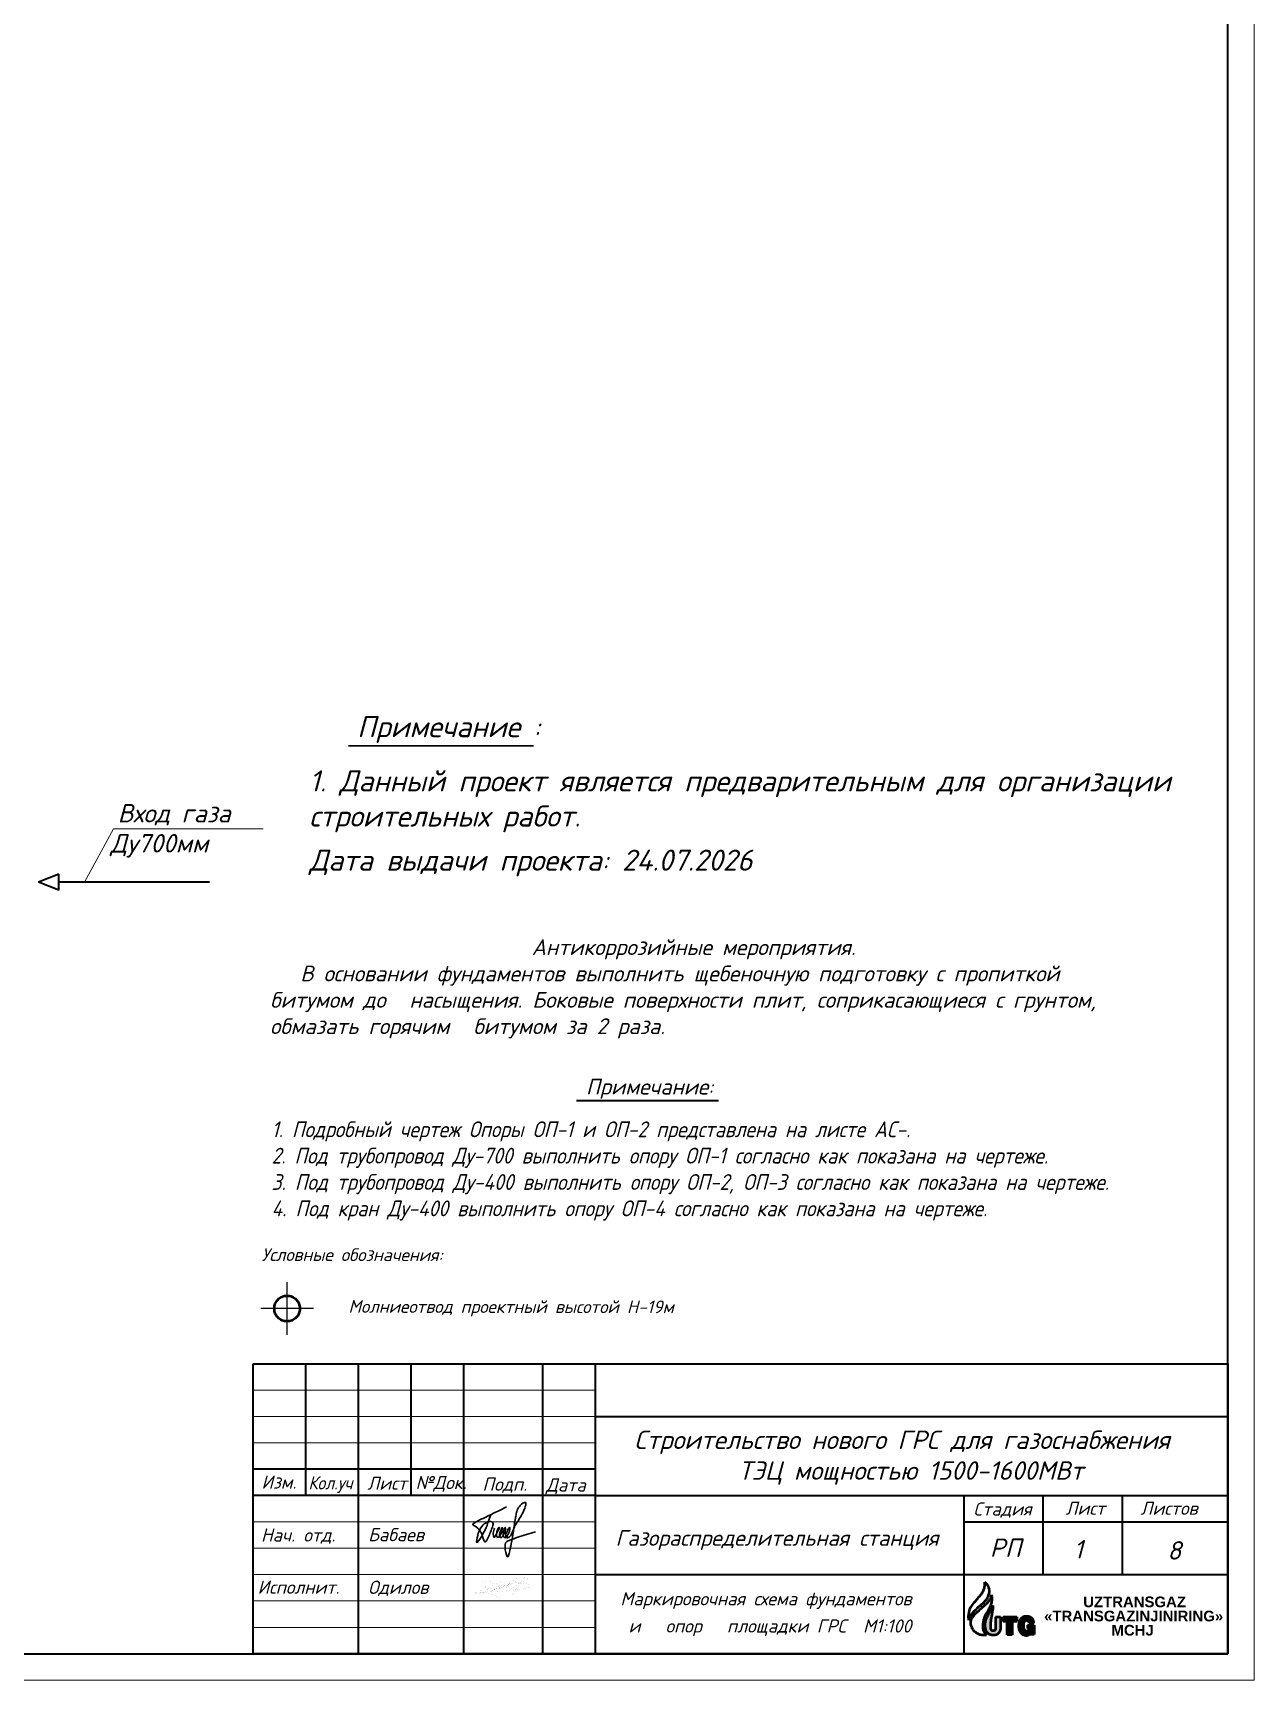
# Model space of a CAD drawing. Extents: x 108150 to 142535, y -18867 to -9422.
# Drawn here: x 137538.6 to 137770.4, y -15719.4 to -15406.8 of the extents above; entities that cross this region are included whole.
import ezdxf

# ---------------------------------------------------------------- set-up
doc = ezdxf.new("R2010")
doc.units = 0
doc.header["$MEASUREMENT"] = 0
doc.linetypes.add('ACAD_ISO10W100', pattern=[18, 12, -3, 0, -3])
doc.layers.add('12321', color=7, linetype='Continuous')
doc.layers.add('PDF2_Text', color=5, linetype='Continuous')
for name, color, linetype, lineweight in [('SNOVNOY', 3, 'Continuous', 70), ('Выносные', 8, 'Continuous', 15), ('надписи', 2, 'Continuous', 15), ('Основные', 4, 'Continuous', 40), ('Размер', 8, 'Continuous', 30), ('Разрезы', 1, 'Continuous', 70), ('Слой1', 1, 'Continuous', 60), ('Текст', 2, 'Continuous', 15), ('трубы', 3, 'Continuous', 40)]:
    doc.layers.add(name, color=color, linetype=linetype, lineweight=lineweight)
doc.styles.add('PDF Arial', font='arial.ttf')
doc.styles.add('ГОСТ', font='isocpeur.ttf', dxfattribs={"oblique": 15, "height": 2.5})
doc.styles.add('ГОСТ09', font='isocpeur.ttf', dxfattribs={"width": 0.9, "oblique": 15, "height": 3.5})
doc.styles.add('ГОСТ3', font='isocpeur.ttf', dxfattribs={"oblique": 15, "height": 3})

msp = doc.modelspace()

# ---------------------------------------------------------------- hatches: boundary and pattern name
at = {"layer": '12321', "lineweight": 50, "ltscale": 2}
h = msp.add_hatch(color=170, dxfattribs=at)
h.dxf.hatch_style = 1
edge = h.paths.add_edge_path()
edge.add_line((137722.2751, -15707.3599), (137721.3429, -15707.3599))
edge.add_line((137721.3429, -15707.3599), (137721.3429, -15709.5217))
edge.add_spline(control_points=[(137721.3429, -15709.5217), (137721.3303, -15709.6299), (137721.3106, -15709.7994), (137721.1489, -15710.0064), (137720.9414, -15710.0468), (137720.7307, -15710.0608), (137720.5787, -15709.9318), (137720.4882, -15709.7484), (137720.4505, -15709.5292), (137720.4547, -15709.1624), (137720.4378, -15708.7075), (137720.477, -15708.2043), (137720.5361, -15707.7101), (137720.659, -15707.2412), (137720.7265, -15706.6514), (137720.8867, -15706.007), (137720.8774, -15705.4994), (137720.8724, -15705.2291)], knot_values=[0, 0, 0, 0, 0.32175029, 0.50372886, 0.7413174, 0.93122956, 1.11213119, 1.29654799, 1.53988838, 1.77020295, 2.39711599, 2.90378622, 3.28253457, 3.88886889, 4.35336348, 5.06194669, 5.86905617, 5.86905617, 5.86905617, 5.86905617], degree=3, periodic=0)
edge.add_spline(control_points=[(137720.8724, -15705.2291), (137720.8629, -15705.2498), (137720.7624, -15705.4682), (137720.5227, -15705.9639), (137720.1276, -15706.6823), (137719.7354, -15707.4374), (137719.3967, -15708.1873), (137719.3842, -15708.7119), (137719.3779, -15708.9807)], knot_values=[0, 0, 0, 0, 0.06833028, 0.72117683, 1.65163806, 2.52459263, 3.28438922, 4.0823675, 4.0823675, 4.0823675, 4.0823675], degree=3, periodic=0)
edge.add_spline(control_points=[(137719.3779, -15708.9807), (137719.3815, -15709.0534), (137719.3954, -15709.331), (137719.4503, -15709.8108), (137719.71, -15710.3995), (137720.2842, -15710.7728), (137720.9419, -15710.9044), (137721.5893, -15710.7825), (137722.0679, -15710.3998), (137722.2459, -15709.9215), (137722.2672, -15709.6233), (137722.2751, -15709.5131)], knot_values=[0, 0, 0, 0, 0.2184505, 0.83381126, 1.44661398, 2.07318585, 2.80467327, 3.4162574, 3.99187545, 4.55748986, 4.88904194, 4.88904194, 4.88904194, 4.88904194], degree=3, periodic=0)
edge.add_line((137722.2751, -15709.5131), (137722.2751, -15707.3599))
h = msp.add_hatch(color=170, dxfattribs=at)
h.dxf.hatch_style = 1
h.paths.add_polyline_path([(137724.5286, -15708.2616), (137725.3993, -15708.2616), (137725.3993, -15707.3599), (137722.7611, -15707.3599), (137722.7611, -15708.2616), (137723.5799, -15708.2616), (137723.5799, -15710.7571), (137724.5286, -15710.7571)])
h = msp.add_hatch(color=170, dxfattribs=at)
h.dxf.hatch_style = 1
edge = h.paths.add_edge_path()
edge.add_spline(control_points=[(137728.607, -15708.5433), (137728.6031, -15708.4595), (137728.595, -15708.285), (137728.5174, -15708.0212), (137728.3797, -15707.7767), (137728.2137, -15707.6169), (137728.0531, -15707.5034), (137727.9108, -15707.4101), (137727.7133, -15707.3553), (137727.4957, -15707.2968), (137727.1946, -15707.2986), (137726.8162, -15707.2819), (137726.37, -15707.442), (137726.0352, -15707.8314), (137725.8212, -15708.2782), (137725.71, -15708.8633), (137725.6914, -15709.4028), (137725.814, -15709.8904), (137726.0166, -15710.2197), (137726.2551, -15710.591), (137726.618, -15710.7795), (137726.9315, -15710.868), (137727.162, -15710.8955), (137727.3938, -15710.8792), (137727.6043, -15710.7967), (137727.7783, -15710.6827), (137727.8972, -15710.6051), (137727.9458, -15710.5734)], knot_values=[0, 0, 0, 0, 0.25111067, 0.5227896, 0.81665353, 1.0828984, 1.20521301, 1.40771753, 1.58789185, 1.81639069, 2.08087123, 2.48608788, 2.94981708, 3.44112246, 3.985778, 4.42046793, 5.22027539, 5.58514014, 5.90745935, 6.37746939, 6.88525477, 7.08490717, 7.35582828, 7.57743803, 7.77434882, 8.02634128, 8.20040993, 8.20040993, 8.20040993, 8.20040993], degree=3, periodic=0)
edge.add_line((137727.9458, -15710.5734), (137727.9458, -15710.7502))
edge.add_line((137727.9458, -15710.7502), (137728.6531, -15710.7502))
edge.add_line((137728.6531, -15710.7502), (137728.6531, -15708.9481))
edge.add_line((137728.6531, -15708.9481), (137727.3797, -15708.9481))
edge.add_line((137727.3797, -15708.9481), (137727.3797, -15709.6011))
edge.add_line((137727.3797, -15709.6011), (137727.7747, -15709.6011))
edge.add_spline(control_points=[(137727.7747, -15709.6011), (137727.7789, -15709.664), (137727.7873, -15709.7893), (137727.6837, -15709.9494), (137727.5096, -15710.0612), (137727.2972, -15710.0541), (137727.0503, -15710.0605), (137726.8155, -15709.9104), (137726.6949, -15709.6264), (137726.6469, -15709.307), (137726.6602, -15708.9588), (137726.66, -15708.6526), (137726.7029, -15708.3917), (137726.8259, -15708.1942), (137727.0544, -15708.0714), (137727.3171, -15708.066), (137727.5553, -15708.1724), (137727.7155, -15708.3444), (137727.7187, -15708.4883), (137727.7199, -15708.5433)], knot_values=[0, 0, 0, 0, 0.18476977, 0.36821541, 0.54027769, 0.78268383, 0.98616211, 1.27703997, 1.54700192, 1.88874392, 2.2406241, 2.58982635, 2.80813824, 3.0254609, 3.2613069, 3.55693344, 3.77661183, 4.03780399, 4.19947695, 4.19947695, 4.19947695, 4.19947695], degree=3, periodic=0)
edge.add_line((137727.7199, -15708.5433), (137728.607, -15708.5433))

# ---------------------------------------------------------------- linework, layer by layer
at = {"color": 2, "lineweight": 30}
msp.add_line((137598.5153, -15542.1097, -329.2406), (137633.6645, -15542.11, -329.2406), dxfattribs=at)
at = {"lineweight": 40}
msp.add_line((137641.8238, -15609.3922), (137668.7484, -15609.3922), dxfattribs=at)
at = {"color": 1}
for p, q in [((137586.8701, -15653.8692, -754.4947), (137586.8701, -15643.8692, -754.4947)), ((137591.8701, -15648.8692, -754.4947), (137581.8701, -15648.8692, -754.4947))]:
    msp.add_line(p, q, dxfattribs=at)
at = {"lineweight": 25, "const_width": 0.00781}
msp.add_lwpolyline([(137625.5021, -15700.7015), (137625.3669, -15700.5393), (137625.2588, -15700.5094), (137625.1621, -15700.4826), (137624.9713, -15700.4881), (137624.737, -15700.4948), (137624.6191, -15700.4982), (137624.2898, -15700.5892), (137624.0928, -15700.6903), (137623.815, -15700.8328), (137623.7946, -15701.0149), (137623.7789, -15701.1545), (137623.8106, -15701.3182), (137623.933, -15701.4406), (137624.0874, -15701.5949), (137624.3483, -15701.7279), (137624.5773, -15702.0099), (137624.8382, -15702.2334), (137624.957, -15702.3352), (137624.9393, -15702.4676), (137624.8648, -15702.5421), (137624.7849, -15702.5474), (137624.5719, -15702.6325), (137624.327, -15702.6804), (137624.1077, -15702.7233), (137623.8585, -15702.8028), (137623.555, -15702.8507), (137623.2255, -15702.9027), (137622.8788, -15702.8879), (137622.6501, -15702.8782), (137622.7084, -15702.7975), (137623.2355, -15702.5953), (137623.7384, -15702.4024), (137624.0768, -15702.3079), (137624.4866, -15702.1935), (137624.7902, -15702.0738), (137625.1002, -15701.9515), (137625.328, -15701.8716), (137625.4539, -15701.8274), (137625.6049, -15701.7066), (137625.7167, -15701.6694), (137625.8125, -15701.5896), (137625.8604, -15701.4991), (137625.9283, -15701.371), (137625.875, -15701.3428), (137625.8444, -15701.3927), (137625.7997, -15701.4659), (137625.7544, -15701.5399), (137625.6977, -15701.6327), (137625.6049, -15701.7066), (137625.5729, -15701.8343), (137625.5037, -15701.9354), (137625.4238, -15702.0522), (137625.3919, -15702.1855), (137625.3972, -15702.3133), (137625.4376, -15702.3683), (137625.4777, -15702.3884), (137625.5779, -15702.405), (137625.6835, -15702.4226), (137625.775, -15702.4084), (137625.8623, -15702.3948), (137625.9754, -15702.3516), (137626.0444, -15702.3253), (137626.1253, -15702.2945), (137626.3395, -15702.1613), (137626.4832, -15702.0979), (137626.56, -15702.0411), (137626.6373, -15701.984), (137626.7029, -15701.9356), (137626.7598, -15701.8936), (137626.8573, -15701.7974), (137626.9398, -15701.7161), (137627.0444, -15701.6472), (137627.1312, -15701.4803), (137627.1615, -15701.4221), (137627.14, -15701.4057), (137627.1085, -15701.4017), (137627.0653, -15701.3963), (137626.9954, -15701.4096), (137626.9375, -15701.4293), (137626.8463, -15701.4604), (137626.712, -15701.5062), (137626.6601, -15701.5502), (137626.5851, -15701.5949), (137626.5115, -15701.6567), (137626.4496, -15701.7086), (137626.3642, -15701.7802), (137626.3313, -15701.8709), (137626.2694, -15701.9795), (137626.2425, -15702.0904), (137626.2458, -15702.171), (137626.3064, -15702.255), (137626.3983, -15702.2661), (137626.567, -15702.2513), (137626.6767, -15702.2281), (137626.8043, -15702.2012), (137626.9678, -15702.1291), (137627.0862, -15702.0769), (137627.179, -15702.0359), (137627.5296, -15701.8443), (137627.8633, -15701.631), (137627.9737, -15701.527), (137628.1507, -15701.3541), (137628.2744, -15701.2332), (137628.3927, -15701.0852), (137628.3791, -15701.0411), (137628.3315, -15701.0241), (137628.2501, -15701.0241), (137628.1822, -15701.0444), (137628.0168, -15701.094), (137627.8699, -15701.1734), (137627.7149, -15701.257), (137627.6051, -15701.343), (137627.4569, -15701.459), (137627.3233, -15701.6144), (137627.2113, -15701.8146), (137627.1993, -15701.8932), (137627.195, -15701.9214), (137627.2206, -15701.972), (137627.2533, -15701.9953), (137627.2953, -15702.0254), (137627.4165, -15702.0146), (137627.5525, -15702.0024), (137627.9532, -15701.9209), (137628.3451, -15701.7804), (137628.7754, -15701.5931), (137629.5709, -15701.0852), (137630.1084, -15700.7006), (137630.1813, -15700.6213), (137630.2349, -15700.4971), (137630.237, -15700.4114), (137630.2006, -15700.3814), (137630.147, -15700.3707), (137630.0741, -15700.3857), (137629.9583, -15700.4221), (137629.8469, -15700.4756), (137629.1438, -15700.9877), (137628.7086, -15701.4183), (137628.6241, -15701.5514), (137628.6052, -15701.6161), (137628.5972, -15701.6707), (137628.5811, -15701.7803), (137628.5917, -15701.8831), (137628.6281, -15701.9303), (137628.7428, -15701.9748), (137628.8696, -15701.9896), (137629.1136, -15701.9815), (137629.3486, -15701.9449), (137629.559, -15701.8865), (137629.6972, -15701.8482), (137630.1603, -15701.6271), (137630.4242, -15701.4328), (137630.7124, -15701.1413), (137630.8548, -15700.8671), (137630.9381, -15700.6), (137630.9346, -15700.3744), (137630.893, -15700.2356), (137630.8248, -15700.1288), (137630.7398, -15700.0962), (137630.6002, -15700.0425), (137630.4087, -15700.0287), (137630.2388, -15700.0613), (137630.1016, -15700.1005), (137630.0493, -15700.1462), (137629.9556, -15700.1963), (137629.8794, -15700.2638), (137629.7927, -15700.3405), (137629.7639, -15700.3988), (137629.7449, -15700.4372), (137629.7683, -15700.4946), (137629.8271, -15700.5229), (137629.8903, -15700.5533), (137629.9262, -15700.5706), (137630.1321, -15700.647), (137630.3172, -15700.6905), (137630.5525, -15700.7014), (137630.8443, -15700.7149), (137631.1625, -15700.6905), (137631.3514, -15700.676), (137631.6439, -15700.623), (137632.0192, -15700.5426), (137632.284, -15700.4591), (137632.385, -15700.3929), (137632.4948, -15700.321), (137632.5243, -15700.2084), (137632.479, -15700.104), (137632.3885, -15700.0169), (137632.284, -15699.9786), (137632.2073, -15699.8916), (137632.1692, -15699.8662), (137632.1322, -15699.8758), (137632.0829, -15699.8991), (137632.0253, -15699.9457), (137631.9649, -15700.0074), (137631.9276, -15700.0455), (137631.8802, -15700.094), (137631.6526, -15700.3249), (137631.5439, -15700.465), (137631.4446, -15700.593), (137631.3092, -15700.7676), (137631.0864, -15701.055), (137630.4466, -15701.9471), (137629.9867, -15702.6357), (137629.6677, -15703.2279), (137629.3659, -15703.8252), (137629.0529, -15704.4446), (137628.7013, -15705.1404), (137628.6661, -15705.1759), (137628.637, -15705.2174), (137628.5982, -15705.2313), (137628.5581, -15705.2285), (137628.5331, -15705.1649), (137628.4847, -15705.0735), (137628.4302, -15704.9708), (137628.3532, -15704.8563), (137628.1663, -15704.6238), (137627.3622, -15703.93), (137626.5145, -15703.4253), (137625.5059, -15702.9711), (137624.7631, -15702.7645), (137624.4008, -15702.6935), (137623.5485, -15702.7539), (137623.1574, -15702.7816), (137622.93, -15702.7977), (137622.9732, -15702.7397), (137623.2147, -15702.7326), (137625.2141, -15702.6438), (137626.3505, -15702.5942), (137628.2231, -15702.463), (137629.3323, -15702.3532), (137629.8773, -15702.2992), (137630.9049, -15702.1495), (137632.254, -15701.8987), (137632.7758, -15701.7701), (137633.1153, -15701.6772), (137633.3119, -15701.5879), (137633.3918, -15701.5067), (137633.4045, -15701.4462), (137633.3961, -15701.3928), (137633.3679, -15701.3478), (137633.3102, -15701.2986), (137633.2216, -15701.2606), (137633.0753, -15701.2311), (137632.9493, -15701.2057), (137631.3623, -15700.9897), (137630.1601, -15700.9067), (137628.7276, -15700.8634), (137627.5935, -15700.8921), (137626.6006, -15700.982), (137625.9567, -15701.0755), (137625.2431, -15701.2268), (137624.9731, -15701.284), (137624.7755, -15701.3742), (137624.5743, -15701.4932), (137624.5308, -15701.5465), (137624.5086, -15701.5971), (137624.4971, -15701.6566), (137624.4828, -15701.7298), (137624.4899, -15701.7676), (137624.4972, -15701.8062), (137624.59, -15701.9513), (137624.6854, -15702.0172), (137624.8126, -15702.0444), (137625.0943, -15702.0853), (137625.2374, -15702.0807), (137625.669, -15702.067), (137625.9461, -15702.0308), (137627.8211, -15701.781)], dxfattribs=at)
at = {"layer": '12321', "color": 170, "lineweight": 50, "ltscale": 2}
for p, q in [((137721.3429, -15707.3599), (137722.2751, -15707.3599)), ((137721.3429, -15707.3599), (137721.3429, -15709.5217)), ((137722.2751, -15707.3599), (137722.2751, -15709.5131)), ((137722.7611, -15707.3599), (137725.3993, -15707.3599)), ((137722.7611, -15707.3599), (137722.7611, -15708.2616)), ((137723.5799, -15708.2616), (137722.7611, -15708.2616)), ((137723.5799, -15710.7571), (137723.5799, -15708.2616)), ((137725.3993, -15708.2616), (137724.5286, -15708.2616)), ((137724.5286, -15708.2616), (137724.5286, -15710.7571)), ((137725.3993, -15707.3599), (137725.3993, -15708.2616)), ((137728.607, -15708.5433), (137727.7199, -15708.5433)), ((137724.5286, -15710.7571), (137723.5799, -15710.7571)), ((137727.3797, -15708.9481), (137728.6531, -15708.9481)), ((137727.3797, -15708.9481), (137727.3797, -15709.6011)), ((137727.3797, -15709.6011), (137727.7747, -15709.6011)), ((137727.9458, -15710.7502), (137727.9458, -15710.5734)), ((137728.6531, -15710.7502), (137727.9458, -15710.7502)), ((137728.6531, -15708.9481), (137728.6531, -15710.7502))]:
    msp.add_line(p, q, dxfattribs=at)
at = {"layer": '12321', "color": 150, "lineweight": 50, "ltscale": 2}
for points in [[(137716.3019, -15708.0054), (137716.2377, -15707.2699), (137716.3564, -15706.4327), (137716.5015, -15705.8197), (137716.9632, -15705.0945), (137717.7815, -15704.0839), (137718.3357, -15703.4437), (137718.6786, -15703.0152), (137718.9095, -15702.6724), (137719.1968, -15702.0372), (137719.2751, -15701.7322), (137719.3322, -15701.2913), (137719.337, -15700.9568), (137719.3235, -15700.7776)], [(137716.3019, -15708.0054), (137716.4672, -15707.3903), (137716.7769, -15706.9032), (137717.3056, -15706.2922), (137718.1271, -15705.4975), (137718.6753, -15705.0089), (137719.2566, -15704.5006), (137719.7647, -15703.9114), (137720.0297, -15703.3375), (137720.1436, -15702.9612), (137720.1654, -15702.2027), (137719.9835, -15701.6552), (137719.7104, -15701.1964), (137719.4563, -15700.9332), (137719.3235, -15700.7776)]]:
    msp.add_spline(points, degree=3, dxfattribs=at)
at = {"layer": '12321', "color": 82, "lineweight": 50, "ltscale": 2, "true_color": 0x41c20a}
for points in [[(137719.6083, -15710.8465), (137718.7705, -15710.8497), (137718.0298, -15710.614), (137717.4432, -15710.2133), (137716.9754, -15709.622), (137716.8801, -15709.4443), (137716.6817, -15708.8615), (137716.6574, -15708.2746), (137716.7813, -15707.8204), (137717.263, -15707.0599), (137717.9778, -15706.3615), (137718.9074, -15705.5016), (137719.7045, -15704.8154), (137720.0389, -15704.4287), (137720.4245, -15703.8278), (137720.5322, -15703.5143), (137720.5943, -15703.2234)], [(137719.6083, -15710.8465), (137719.1388, -15710.0595), (137718.9932, -15709.4448), (137719.0261, -15708.499), (137719.1847, -15707.7651), (137719.3969, -15707.1634), (137719.9254, -15706.2297), (137720.2105, -15705.6941), (137720.5198, -15705.0389), (137720.6186, -15704.6643), (137720.6775, -15704.206), (137720.7009, -15703.8107), (137720.674, -15703.4923), (137720.5943, -15703.2234)]]:
    msp.add_spline(points, degree=3, dxfattribs=at)
at = {"layer": '12321', "color": 170, "lineweight": 50, "ltscale": 2}
for points in [[(137719.3779, -15708.9807), (137719.4507, -15708.186), (137719.7244, -15707.4773), (137720.1221, -15706.7001), (137720.5588, -15705.8785), (137720.8438, -15705.2912), (137720.8724, -15705.2291)], [(137721.3429, -15709.5217), (137721.2684, -15709.8347), (137721.1514, -15709.9741), (137720.9244, -15710.0443), (137720.7347, -15710.0362), (137720.5908, -15709.9264), (137720.5042, -15709.7636), (137720.4574, -15709.5248), (137720.4522, -15709.2946), (137720.4496, -15708.6677), (137720.4843, -15708.1622), (137720.5337, -15707.7867), (137720.6549, -15707.1926), (137720.7251, -15706.7334), (137720.8499, -15706.0359), (137720.8724, -15705.2291)], [(137728.607, -15708.5433), (137728.5857, -15708.2931), (137728.5103, -15708.0321), (137728.3631, -15707.7778), (137728.1735, -15707.5909), (137728.0744, -15707.5191), (137727.9001, -15707.4162), (137727.7289, -15707.3599), (137727.5061, -15707.3094), (137727.2419, -15707.2966), (137726.8368, -15707.3078), (137726.4027, -15707.4707), (137726.0652, -15707.8278), (137725.8303, -15708.3192), (137725.7406, -15708.7445), (137725.738, -15709.5443), (137725.8354, -15709.8959), (137725.9918, -15710.1778), (137726.2764, -15710.5519), (137726.7174, -15710.8035), (137726.9097, -15710.8573), (137727.1789, -15710.888), (137727.3995, -15710.867), (137727.584, -15710.7983), (137727.8001, -15710.6686), (137727.9458, -15710.5734)], [(137727.7199, -15708.5433), (137727.7013, -15708.3827), (137727.5368, -15708.1798), (137727.3364, -15708.0899), (137727.0408, -15708.0976), (137726.8353, -15708.2132), (137726.717, -15708.3956), (137726.6718, -15708.6092), (137726.6579, -15708.9581), (137726.6579, -15709.31), (137726.7145, -15709.647), (137726.8353, -15709.8884), (137727.082, -15710.0425), (137727.285, -15710.0563), (137727.5263, -15710.0339), (137727.6721, -15709.9424), (137727.7674, -15709.7857), (137727.7747, -15709.6011)], [(137722.2751, -15709.5131), (137722.2396, -15709.8428), (137722.0264, -15710.3667), (137721.5811, -15710.7314), (137720.9833, -15710.8605), (137720.2659, -15710.7175), (137719.7539, -15710.3564), (137719.4819, -15709.8072), (137719.39, -15709.1988), (137719.3779, -15708.9807)]]:
    msp.add_spline(points, degree=3, dxfattribs=at)
at = {"layer": 'Выносные', "color": 251}
for q in [(137548.4481, -15567.9594), (137582.3324, -15557.824)]:
    msp.add_line((137553.9476, -15557.8191), q, dxfattribs=at)
at = {"layer": 'Выносные', "color": 250}
for p, q in [((137645.4343, -15664.3639), (137580.4343, -15664.3639)), ((137645.4343, -15669.3639), (137580.4343, -15669.3639)), ((137645.4343, -15674.3639), (137580.4343, -15674.3639)), ((137645.4343, -15674.3639), (137580.4343, -15674.3639)), ((137645.4343, -15689.3639), (137580.4343, -15689.3639)), ((137645.4343, -15694.3639), (137580.4343, -15694.3639)), ((137645.4343, -15699.3639), (137580.4343, -15699.3639)), ((137645.4343, -15704.3639), (137580.4343, -15704.3639)), ((137645.4343, -15709.3639), (137580.4343, -15709.3639))]:
    msp.add_line(p, q, dxfattribs=at)
at = {"layer": 'Выносные'}
msp.add_line((137645.4343, -15669.3639), (137645.4129, -15669.3639), dxfattribs=at)
msp.add_line((137645.4343, -15669.3639), (137645.4129, -15669.3639), dxfattribs=at)
at = {"layer": 'Основные'}
for p, q in [((137765.4129, -15714.3676), (137765.4129, -15130.3676)), ((137580.4129, -15659.3676), (137765.4129, -15659.3676)), ((137580.4129, -15714.3676), (137580.4129, -15659.3676)), ((137590.4343, -15684.3639), (137590.4343, -15659.3676)), ((137600.4129, -15714.3676), (137600.4129, -15659.3676)), ((137610.4343, -15684.3639), (137610.4343, -15659.3676)), ((137620.4129, -15714.3676), (137620.4129, -15659.3676)), ((137635.4129, -15714.3676), (137635.4129, -15659.3676)), ((137645.4129, -15714.3676), (137645.4129, -15659.3676)), ((137765.4129, -15659.3676), (137765.4129, -15714.3676)), ((137645.4129, -15669.3676), (137765.4129, -15669.3676)), ((137645.4343, -15679.3639), (137580.4343, -15679.3639)), ((137645.4343, -15684.3639), (137580.4343, -15684.3639)), ((137645.4129, -15684.3676), (137765.4129, -15684.3676)), ((137715.4129, -15714.3676), (137715.4129, -15684.3676)), ((137730.4129, -15699.3676), (137730.4129, -15684.3676)), ((137745.4129, -15699.3676), (137745.4129, -15684.3676)), ((137715.4002, -15689.3676), (137765.4002, -15689.3676)), ((137645.4129, -15699.3676), (137765.4129, -15699.3676)), ((136240.4129, -15714.3676), (137765.4129, -15714.3676)), ((137765.4129, -15714.3676), (137580.4129, -15714.3676))]:
    msp.add_line(p, q, dxfattribs=at)
at = {"layer": 'Размер', "linetype": 'ByBlock', "lineweight": 0, "ltscale": 0.5}
for p, q in [((137770.4129, -15719.3676), (137770.4129, -15125.3676)), ((136220.4129, -15719.3676), (137770.4129, -15719.3676))]:
    msp.add_line(p, q, dxfattribs=at)
at = {"layer": 'Разрезы', "color": 40, "linetype": 'ACAD_ISO10W100', "lineweight": 53, "ltscale": 4}
msp.add_circle((137586.8701, -15648.8692, -754.4947), 2.43, dxfattribs=at)
at = {"layer": 'Слой1', "color": 5, "lineweight": 30, "ltscale": 2}
for points in [[(137622.6206, -15689.4254), (137624.5924, -15688.4337), (137626.9176, -15687.2938), (137628.5151, -15686.5268)], [(137626.2639, -15690.5516), (137626.0096, -15691.496), (137626.1266, -15692.2709), (137626.754, -15691.387), (137627.0999, -15690.4063), (137626.9419, -15690.5625), (137626.7147, -15691.2034), (137626.6486, -15692.0685), (137626.7179, -15692.2341), (137626.9076, -15692.2616), (137627.4179, -15691.6891), (137627.7142, -15690.83), (137627.7208, -15690.4201), (137627.6496, -15690.4894), (137627.4233, -15690.9624), (137627.2259, -15691.5473), (137627.3189, -15692.293), (137627.5109, -15692.3214), (137627.877, -15691.9606), (137628.1241, -15691.4424), (137628.3058, -15690.7873), (137628.2691, -15690.4134), (137628.127, -15690.6307), (137627.9899, -15690.9948), (137627.8728, -15691.7336), (137628.1892, -15692.3378), (137628.6761, -15691.9613), (137628.9718, -15691.443), (137629.1456, -15690.7246), (137629.14, -15690.4141), (137628.8315, -15690.7086), (137628.6227, -15691.1529), (137628.3908, -15691.9196), (137628.5223, -15692.352), (137628.9662, -15692.2687), (137629.4046, -15691.7841), (137629.7234, -15691.071), (137630.129, -15690.1244), (137631.5134, -15687.834), (137632.0912, -15685.6476), (137630.6417, -15686.8743), (137630.3763, -15687.8258), (137630.2098, -15688.6709), (137630.0097, -15689.8345), (137629.828, -15691.1708), (137629.416, -15693.5184), (137629.0335, -15695.3224)], [(137629.0335, -15695.3224), (137628.7861, -15695.9956), (137628.2958, -15694.6644), (137628.5931, -15693.0745), (137629.157, -15692.8267), (137630.6543, -15692.2589), (137634.0375, -15691.2667)]]:
    msp.add_spline(points, degree=3, dxfattribs=at)
msp.add_open_spline([(137625.584, -15687.9267), (137625.058, -15689.0346), (137625.0626, -15690.1448), (137622.5672, -15694.2014), (137623.0464, -15692.0079), (137623.2965, -15690.8433), (137624.1361, -15689.7819), (137625.375, -15689.0826), (137626.1502, -15689.5311), (137625.7711, -15690.5323), (137625.4109, -15691.4988), (137624.9813, -15692.4396), (137624.3429, -15693.5926), (137623.9436, -15691.6703), (137623.0398, -15690.1412), (137621.716, -15689.8826), (137622.6206, -15689.4254)], degree=3, knots=[0, 0, 0, 0, 2.93063033, 5.60937799, 6.43355211, 8.13489406, 9.39731787, 10.34854491, 11.61476267, 12.68778862, 13.85675588, 14.91928428, 15.73101515, 16.55411396, 18.06169832, 18.89184522, 18.89184522, 18.89184522, 18.89184522], dxfattribs=at)
at = {"layer": 'трубы', "color": 3}
for p, q in [((137543.5686, -15566.4234), (137539.69, -15567.9594)), ((137543.5686, -15569.4954), (137539.69, -15567.9594)), ((137543.5686, -15569.4954), (137543.5686, -15566.4234)), ((137572.1407, -15567.9594), (137543.5686, -15567.9594))]:
    msp.add_line(p, q, dxfattribs=at)

# ---------------------------------------------------------------- texts
at = {"layer": 'PDF2_Text', "char_height": 2.027069, "attachment_point": 7, "style": 'PDF Arial'}
for s, insert in [('{\\fArial|b1|i0|c204|p34;UZTRANSGAZ}', (137737.9817, -15705.5707)), ('{\\fArial|b1|i0|c204|p34;«TRANSGAZINJINIRING»}', (137730.5664, -15708.26)), ('{\\fArial|b1|i0|c204|p34;MCHJ}', (137743.3486, -15710.9494))]:
    msp.add_mtext(s, dxfattribs=dict(at, insert=insert))
at = {"layer": 'SNOVNOY', "color": 3, "insert": (137652.6685, -15672.0239), "char_height": 3.5, "width": 108.046652, "attachment_point": 1}
msp.add_mtext('\\pi0.10079;{\\fISOCPEUR|b0|i1|c204|p34;Строительство нового ГРС для газоснабжения \\P\\pi19.88905;ТЭЦ мощностью 1500-1600МВт}', dxfattribs=at)
at = {"layer": 'Выносные', "color": 2, "width": 184.427181, "attachment_point": 1, "style": 'ГОСТ'}
for s, insert, char_height in [('Газораспределительная станция {\\fTimes New Roman|b1|i0|c204|p18;\\Q0; }', (137649.2074, -15690.8901), 3), ('Маркировочная схема фундаментов   \\P          ', (137650.1254, -15702.6929), 2.5), (' и   опор   площадки ГРС  М1:100  \\P          ', (137650.095, -15707.8529), 2.5)]:
    msp.add_mtext(s, dxfattribs=dict(at, insert=insert, char_height=char_height))
at = {"layer": 'надписи', "color": 2, "ltscale": 3, "style": 'ГОСТ', "oblique": 15}
for s, p in [('1. Данный проект является предварительным для организации ', (137591.0792, -15550.7434, -329.2406)), ('строительных работ.', (137591.0792, -15557.4164, -329.2406)), ('Дата выдачи проекта: 24.07.2026', (137591.0792, -15565.7848, -329.2406))]:
    msp.add_text(s, height=4, dxfattribs=at).set_placement(p)
at = {"layer": 'надписи', "color": 2, "style": 'ГОСТ', "oblique": 15}
for s, p in [('Вход газа', (137554.7156, -15556.6328)), ('Ду700мм', (137553.3207, -15562.3344))]:
    msp.add_text(s, height=3.5, dxfattribs=at).set_placement(p)
at = {"layer": 'надписи', "style": 'ГОСТ3', "oblique": 15}
msp.add_text('Примечание:  ', height=3, dxfattribs=at).set_placement((137643.5917, -15608.2648))
at = {"layer": 'Текст', "style": 'ГОСТ', "oblique": 15}
msp.add_text('Примечание :', height=4, dxfattribs=at).set_placement((137600.1534, -15540.4549, -329.2406))
at = {"layer": 'Текст', "lineweight": 0, "style": 'ГОСТ', "oblique": 15}
for s, p in [('Условные обозначения:', (137582.0411, -15639.8386, -754.4947)), ('Молниеотвод проектный высотой Н-19м', (137598.5198, -15649.6727, -754.4947))]:
    msp.add_text(s, height=2.414016, rotation=359.915856, dxfattribs=at).set_placement(p)
at = {"layer": 'Текст', "style": 'ГОСТ', "oblique": 15, "width": 0.9}
msp.add_text('Кол.уч', height=2.5, dxfattribs=at).set_placement((137590.9138, -15683.198))
at = {"layer": 'Текст', "lineweight": 25, "style": 'ГОСТ', "oblique": 15}
msp.add_text('Исполнит.', height=2.5, dxfattribs=at).set_placement((137581.2767, -15702.9942))
at = {"layer": 'Текст', "attachment_point": 1}
for s, insert, char_height, width, style in [('   {\\H0.99997x;\\P                          Антикоррозийные мероприятия.\\H1.3653x; \\H0.73245x;\\P   В основании фундаментов выполнить щебеночную подготовку с пропиткой битумом до \\H1.3782x; \\H0.72556x;насыщения. Боковые поверхности плит, соприкасающиеся с грунтом, обмазать горячим \\H1.3739x; \\H0.72784x;битумом за 2 раза.\\H1.3754x; \\H0.72708x;\\P\\P\\H1.375x; \\H0.72725x;\\P\\H1.375x; \\H0.72728x;\\P\\H1.375x; \\H0.72727x;\\P\\H1.375x; \\H0.72727x;\\P\\H1.375x; \\H0.72727x;\\P^I\\H1.375x; \\H0.72727x;\\P\\H1.375x; \\H0.72727x;\\P \\H1.375x; \\H0.72727x;\\P^I   \\H1.375x; \\H0.72727x;\\P\\H1.375x; \\H0.72727x;\\P^I^I\\H1.375x; \\H0.72727x;\\P \\H1.375x; }', (137583.6423, -15573.7912), 3, 159.918333, 'ГОСТ3'), ('{\\fISOCPEUR|b0|i0|c204|p34;Изм.}', (137582.0109, -15680.5469), 2.5, 865.941396, 'ГОСТ'), ('Лист', (137602.0909, -15680.7596), 2.5, 865.941396, 'ГОСТ'), ('{\\fISOCPEUR|b0|i0|c204|p34;№Док.}', (137611.2573, -15680.6413), 2.5, 865.941396, 'ГОСТ'), ('Подп.', (137623.9475, -15680.9416), 2.5, 865.941396, 'ГОСТ'), ('{\\fISOCPEUR|b0|i0|c204|p34;Дата}', (137636.0165, -15681.0887), 2.5, 865.941396, 'ГОСТ'), ('Стадия', (137717.1375, -15685.6535), 2.5, 865.941396, 'ГОСТ'), ('Лист', (137734.6127, -15685.515), 2.5, 865.941396, 'ГОСТ'), ('Листов', (137748.8369, -15685.515), 2.5, 865.941396, 'ГОСТ'), ('РП', (137720.2498, -15692.5134), 3.5, 865.941396, 'ГОСТ'), ('1', (137736.1781, -15692.7948), 3.5, 865.941396, 'ГОСТ'), ('8', (137753.9474, -15693.0145), 3.5, 865.941396, 'ГОСТ'), ('Одилов', (137602.2511, -15700.5226), 2.5, 865.941396, 'ГОСТ')]:
    msp.add_mtext(s, dxfattribs=dict(at, insert=insert, char_height=char_height, width=width, style=style))
at = {"layer": 'Текст', "color": 2, "insert": (137583.9167, -15613.3566), "char_height": 3, "width": 179.412322, "attachment_point": 1, "style": 'ГОСТ09'}
msp.add_mtext('{\\C256;1. Подробный чертеж Опоры ОП-1 и ОП-2 представлена на листе АС-.\\P2. Под трубопровод Ду-700 выполнить опору ОП-1 согласно как показана на чертеже.\\P3. Под трубопровод Ду-400 выполнить опору ОП-2, ОП-3 согласно как показана на чертеже.\\P4. Под кран Ду-400 выполнить опору ОП-4 согласно как показана на чертеже.}', dxfattribs=at)
at = {"layer": 'Текст', "color": 5, "char_height": 2.5, "width": 865.941396, "attachment_point": 1, "style": 'ГОСТ'}
for s, insert in [('Нач. отд.', (137581.9275, -15690.5899)), ('Бабаев', (137602.2511, -15690.5226))]:
    msp.add_mtext(s, dxfattribs=dict(at, insert=insert))

doc.saveas('drawing.dxf')
